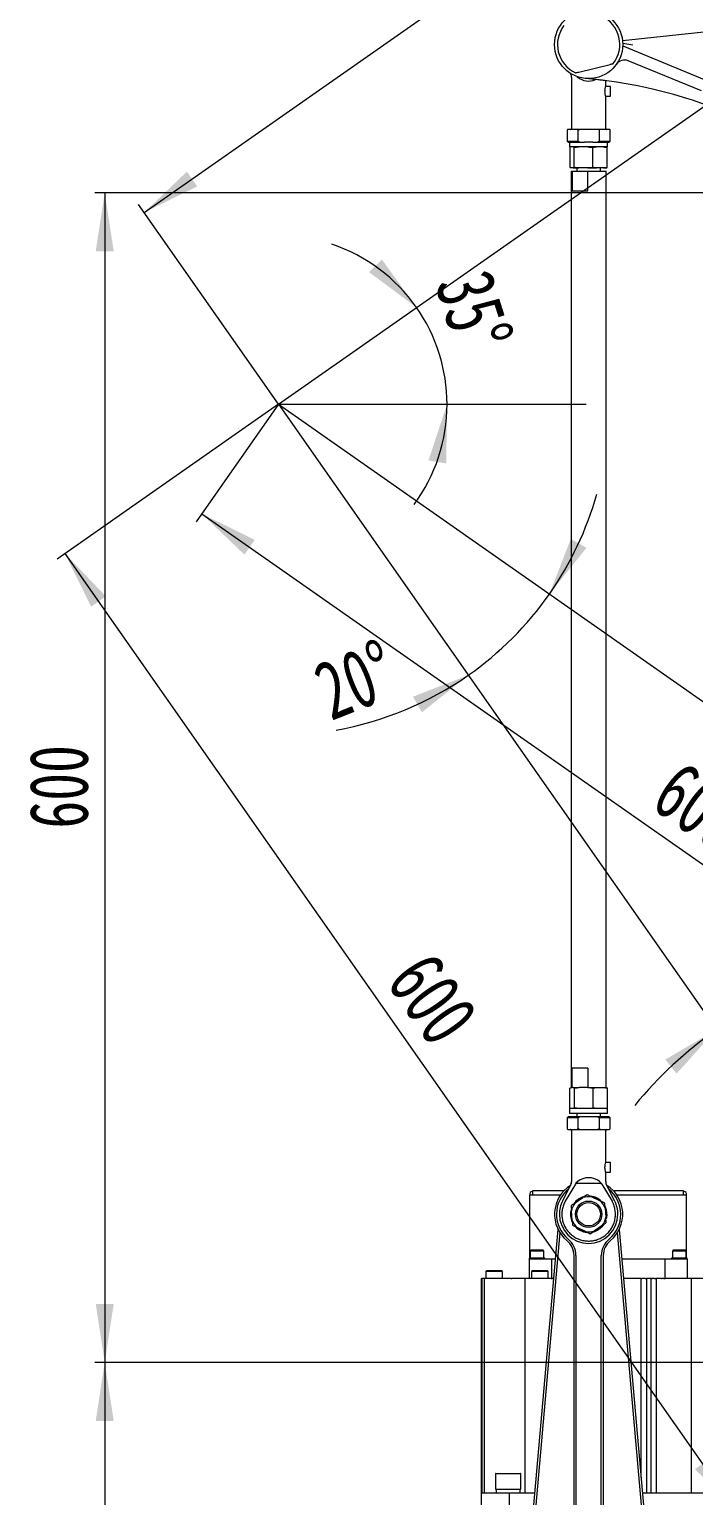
# Paper-space layout '草迹图' of a CAD drawing. Header units: millimetres. Extents: x 0 to 420, y 0 to 297.
# Drawn here: x 60.6 to 94.7, y 183.6 to 258.9 of the extents above; entities that cross this region are included whole.
import ezdxf

# ---------------------------------------------------------------- set-up
doc = ezdxf.new("R2010")
doc.units = ezdxf.units.MM
doc.layers.get('0').update_dxf_attribs({"lineweight": 18})
doc.layers.add('标注层', color=7, linetype='Continuous', lineweight=15)
doc.layers.add('细实线层', color=7, linetype='Continuous', lineweight=18)
doc.styles.add('SLDTEXTSTYLE6', font='', dxfattribs={"width": 0.7})
doc.styles.get('SLDTEXTSTYLE6').set_extended_font_data('宋体')
doc.dimstyles.new('SLDDIMSTYLE0', dxfattribs={"dimtxt": 3, "dimasz": 3, "dimexe": 0, "dimexo": 0.0625, "dimgap": 0.75, "dimtad": 1, "dimdec": 4, "dimlfac": 10, "dimzin": 12, "dimdsep": 46, "dimtxsty": 'SLDTEXTSTYLE6', "dimcen": 0.09, "dimdle": 6, "dimazin": 3, "dimtfac": 1, "dimtdec": 3, "dimtofl": 0, "dimtmove": 0, "dimatfit": 3, "dimfxl": 1, "dimfrac": 2, "dimtolj": 1, "dimarcsym": 0})
doc.dimstyles.new('SLDDIMSTYLE19', dxfattribs={"dimtxt": 3, "dimasz": 3, "dimexe": 0, "dimexo": 0.0625, "dimgap": 0.75, "dimtad": 1, "dimlfac": 10, "dimrnd": 1e-09, "dimzin": 4, "dimdsep": 46, "dimtxsty": 'SLDTEXTSTYLE6', "dimcen": 0.09, "dimdle": 6, "dimadec": 0, "dimazin": 1, "dimtfac": 1, "dimtdec": 3, "dimtofl": 0, "dimtmove": 0, "dimatfit": 3, "dimfxl": 1, "dimfrac": 2, "dimtolj": 1, "dimarcsym": 0})
doc.dimstyles.new('SLDDIMSTYLE5', dxfattribs={"dimtxt": 3, "dimasz": 3, "dimexe": 0, "dimexo": 0.0625, "dimgap": 0.75, "dimtad": 1, "dimdec": 6, "dimlfac": 10, "dimrnd": 1e-09, "dimzin": 12, "dimdsep": 46, "dimtxsty": 'SLDTEXTSTYLE6', "dimcen": 0.09, "dimdle": 6, "dimadec": 0, "dimazin": 3, "dimtfac": 1, "dimtdec": 3, "dimtofl": 0, "dimtmove": 0, "dimatfit": 3, "dimfxl": 1, "dimfrac": 2, "dimtolj": 1, "dimarcsym": 0})

# ---------------------------------------------------------------- blocks, each defined once
blk = doc.blocks.new('*X43')
at = {"layer": '标注层'}
for points in [[(107.775, 211.312), (110.735, 210.637), (110.8, 211.558)], [(95.825, 207.544), (93.206, 206.011), (93.788, 205.294)]]:
    blk.add_hatch(color=256, dxfattribs=at).paths.add_polyline_path(points, flags=0)
for start, end in [(90, 125), (74.26322, 90), (125, 140.73678)]:
    blk.add_arc((107.775, 190.478), 20.834, start, end, dxfattribs=at)
at = {"layer": '标注层', "insert": (97.017, 212.986), "char_height": 3, "width": 9.36911, "attachment_point": 1, "rotation": 17.5, "style": 'SLDTEXTSTYLE6'}
blk.add_mtext('35%%D', dxfattribs=at)
blk = doc.blocks.new('*X44')
at = {"layer": '标注层'}
for points in [[(80.448, 244.59), (78.672, 247.051), (78.014, 246.404)], [(82.013, 239.627), (81.06, 236.745), (81.97, 236.592)]]:
    blk.add_hatch(color=256, dxfattribs=at).paths.add_polyline_path(points, flags=0)
for start, end in [(35, 71.47896), (0, 35), (323.52104, 0)]:
    blk.add_arc((73.361, 239.627), 8.653, start, end, dxfattribs=at)
at = {"layer": '标注层', "insert": (84.251, 246.722), "char_height": 3, "width": 8.36661, "attachment_point": 1, "rotation": 287.5, "style": 'SLDTEXTSTYLE6'}
blk.add_mtext('35%%D', dxfattribs=at)
blk = doc.blocks.new('*X45')
at = {"layer": '标注层'}
for points in [[(87.263, 229.892), (89.163, 232.26), (88.363, 232.721)], [(83.095, 225.724), (80.266, 224.625), (80.728, 223.825)]]:
    blk.add_hatch(color=256, dxfattribs=at).paths.add_polyline_path(points, flags=0)
for start, end in [(325, 344.23831), (305, 325), (280.03311, 305)]:
    blk.add_arc((73.361, 239.627), 16.972, start, end, dxfattribs=at)
at = {"layer": '标注层', "insert": (74.952, 226.159), "char_height": 3, "width": 9.65298, "attachment_point": 1, "rotation": 21.6583, "style": 'SLDTEXTSTYLE6'}
blk.add_mtext('20%%D', dxfattribs=at)
blk = doc.blocks.new('*X58')
at = {"layer": '标注层'}
for points in [[(115.625, 283.873), (112.903, 282.531), (113.433, 281.775)], [(66.476, 249.459), (69.198, 250.802), (68.669, 251.558)]]:
    blk.add_hatch(color=256, dxfattribs=at).paths.add_polyline_path(points, flags=0)
for p, q in [((66.476, 249.459), (115.625, 283.873)), ((122.51, 274.042), (115.339, 284.283)), ((73.361, 239.627), (66.19, 249.868))]:
    blk.add_line(p, q, dxfattribs=at)
at = {"layer": '标注层', "insert": (86.688, 268.332), "char_height": 3, "width": 10.3031, "attachment_point": 1, "rotation": 35, "style": 'SLDTEXTSTYLE6'}
blk.add_mtext('600', dxfattribs=at)
blk = doc.blocks.new('*X59')
at = {"layer": '标注层'}
for points in [[(62.417, 231.965), (63.76, 229.242), (64.516, 229.772)], [(96.832, 182.815), (95.489, 185.538), (94.733, 185.008)]]:
    blk.add_hatch(color=256, dxfattribs=at).paths.add_polyline_path(points, flags=0)
for p, q in [((73.361, 239.627), (62.008, 231.678)), ((62.417, 231.965), (96.832, 182.815)), ((107.775, 190.478), (96.422, 182.529))]:
    blk.add_line(p, q, dxfattribs=at)
at = {"layer": '标注层', "insert": (81.29, 211.753), "char_height": 3, "width": 9.6915, "attachment_point": 1, "rotation": 305, "style": 'SLDTEXTSTYLE6'}
blk.add_mtext('600', dxfattribs=at)
blk = doc.blocks.new('*X65')
at = {"layer": '标注层'}
for points in [[(69.429, 234.012), (71.621, 231.913), (72.151, 232.669)], [(118.578, 199.597), (116.385, 201.696), (115.856, 200.94)]]:
    blk.add_hatch(color=256, dxfattribs=at).paths.add_polyline_path(points, flags=0)
for p, q in [((73.361, 239.627), (69.142, 233.602)), ((69.429, 234.012), (118.578, 199.597)), ((122.51, 205.213), (118.291, 199.188))]:
    blk.add_line(p, q, dxfattribs=at)
at = {"layer": '标注层', "insert": (94.076, 221.475), "char_height": 3, "width": 10.3031, "attachment_point": 1, "rotation": 325, "style": 'SLDTEXTSTYLE6'}
blk.add_mtext('600', dxfattribs=at)
blk = doc.blocks.new('*X73')
at = {"layer": '标注层'}
for points in [[(64.456, 190.478), (63.994, 187.478), (64.917, 187.478)], [(64.456, 129.828), (64.917, 132.828), (63.994, 132.828)]]:
    blk.add_hatch(color=256, dxfattribs=at).paths.add_polyline_path(points, flags=0)
for p, q in [((107.775, 190.478), (63.956, 190.478)), ((64.456, 190.478), (64.456, 129.828)), ((100.275, 129.828), (63.956, 129.828))]:
    blk.add_line(p, q, dxfattribs=at)
at = {"layer": '标注层', "insert": (60.589, 154.916), "char_height": 3, "width": 17.43352, "attachment_point": 1, "rotation": 90, "style": 'SLDTEXTSTYLE6'}
blk.add_mtext('606.50', dxfattribs=at)
blk = doc.blocks.new('*X74')
at = {"layer": '标注层'}
for points in [[(64.456, 250.478), (63.994, 247.478), (64.917, 247.478)], [(64.456, 190.478), (64.917, 193.478), (63.994, 193.478)]]:
    blk.add_hatch(color=256, dxfattribs=at).paths.add_polyline_path(points, flags=0)
for p, q in [((107.775, 250.478), (63.956, 250.478)), ((64.456, 250.478), (64.456, 190.478)), ((107.775, 190.478), (63.956, 190.478))]:
    blk.add_line(p, q, dxfattribs=at)
at = {"layer": '标注层', "insert": (60.589, 217.859), "char_height": 3, "width": 8.42346, "attachment_point": 1, "rotation": 90, "style": 'SLDTEXTSTYLE6'}
blk.add_mtext('600', dxfattribs=at)

psp = doc.layouts.new('草迹图')

# ---------------------------------------------------------------- linework, layer by layer
at = {"color": 7, "linetype": 'Continuous', "lineweight": 0}
for p, q in [((117.80013309, 261.13519087), (91.01546311, 258.26452904)), ((91.0240395, 258.00833899), (95.28365207, 256.25841854)), ((91.02427701, 258.14150279), (91.53485151, 258.06876305)), ((95.05565207, 255.70342665), (91.30460898, 257.24441821)), ((88.33950396, 256.59934243), (88.36851195, 256.54158109)), ((88.76382638, 256.66798179), (90.37553673, 257.05835309)), ((88.40042059, 256.40694312), (88.40040874, 253.77804377)), ((88.66826054, 256.44423499), (88.71395026, 256.40694171)), ((90.40041843, 255.92803476), (90.14944902, 255.92803589)), ((90.15041841, 255.92461956), (90.15041975, 256.22175542)), ((90.40041618, 255.42803476), (90.40041843, 255.92803476)), ((90.15040874, 253.77803589), (90.15041618, 255.42805312)), ((90.15041151, 255.42803589), (90.40041618, 255.42803476)), ((88.17540829, 253.67804478), (88.17540582, 253.12804478)), ((88.72088147, 253.67804232), (88.72087899, 253.12804232)), ((89.72262212, 253.72803781), (88.82819492, 253.72804184)), ((89.82993264, 253.12803733), (89.82993512, 253.67803733)), ((90.37540582, 253.12803487), (90.37540829, 253.67803487)), ((88.17540582, 253.12804478), (88.22540559, 253.07804456)), ((88.17540582, 253.12804478), (88.72087899, 253.12804232)), ((88.22540559, 253.07804456), (88.828192, 253.07804184)), ((88.30040559, 253.07804422), (88.30040447, 252.82804422)), ((89.49554501, 252.82803884), (88.30040447, 252.82804422)), ((88.32336175, 251.77524096), (88.32336637, 252.80084727)), ((88.53017921, 251.77524003), (88.53018383, 252.80084634)), ((88.53018383, 252.80084634), (88.77776251, 252.82804207)), ((88.828192, 253.07804184), (88.72087899, 253.12804232)), ((88.828192, 253.07804184), (89.05603148, 253.07804081)), ((89.49554614, 253.07803884), (89.05603148, 253.07804081)), ((89.48221719, 251.77523574), (89.48222181, 252.80084205)), ((89.48222181, 252.80084205), (89.67601737, 252.82803802)), ((89.4947797, 253.07803884), (89.72261919, 253.07803781)), ((90.25040447, 252.82803543), (89.49554501, 252.82803884)), ((89.82993264, 253.12803733), (89.72261919, 253.07803781)), ((89.72261919, 253.07803781), (90.32540559, 253.0780351)), ((89.82993264, 253.12803733), (90.37540582, 253.12803487)), ((90.22744232, 252.8008387), (90.17365932, 252.82803578)), ((90.2274377, 251.77523238), (90.22744232, 252.8008387)), ((90.25040447, 252.82803543), (90.25040559, 253.07803543)), ((90.32540559, 253.0780351), (90.37540582, 253.12803487)), ((88.37539883, 251.57804388), (88.37518712, 204.57804388)), ((88.37539883, 251.57804388), (88.43329576, 251.57804362)), ((88.47639597, 251.74804343), (88.37714474, 251.74804387)), ((88.43329576, 251.57804362), (88.43329126, 250.57804362)), ((88.43329576, 251.57804362), (89.24050366, 251.57803998)), ((88.53017921, 251.77524003), (88.47639597, 251.74804343)), ((88.47639597, 251.74804343), (88.77775765, 251.74804207)), ((88.6753996, 251.74804253), (88.67539883, 251.57804253)), ((89.23463851, 251.74804001), (88.77775765, 251.74804207)), ((89.48221719, 251.77523574), (89.23463851, 251.74804001)), ((89.23463851, 251.74804001), (89.67601251, 251.74803802)), ((89.24049915, 250.57803998), (89.24050366, 251.57803998)), ((89.24050366, 251.57803998), (90.17539883, 251.57803577)), ((90.03364213, 251.74803641), (89.67601251, 251.74803802)), ((89.87539883, 251.57803712), (89.8753996, 251.74803712)), ((90.2274377, 251.77523238), (90.03364213, 251.74803641)), ((90.03364213, 251.74803641), (90.17365446, 251.74803578)), ((90.17518712, 204.57803577), (90.17539883, 251.57803577)), ((88.43329126, 250.57804362), (89.24049915, 250.57803998)), ((88.43308405, 204.57804362), (88.43308855, 205.57804362)), ((89.24029645, 205.57803998), (88.43308855, 205.57804362)), ((89.24029645, 205.57803998), (89.24029194, 204.57803998)), ((88.31605166, 203.52524099), (88.31605628, 204.5508473)), ((88.31605628, 204.5508473), (88.37585774, 204.57804388)), ((88.37518712, 204.57804388), (88.43308405, 204.57804362)), ((88.46428231, 204.57804348), (88.43308405, 204.57804362)), ((88.48621497, 204.57804338), (88.46428231, 204.57804348)), ((88.48621497, 204.57804338), (88.79543934, 204.57804199)), ((88.54601156, 203.52523995), (88.54601618, 204.55084627)), ((88.54601618, 204.55084627), (88.79543934, 204.57804199)), ((89.23036493, 204.57804003), (88.79543934, 204.57804199)), ((89.24029194, 204.57803998), (89.23036493, 204.57804003)), ((89.24029194, 204.57803998), (90.04469614, 204.57803636)), ((89.25572399, 204.57803991), (89.69476873, 204.57803794)), ((89.50514229, 203.52523563), (89.50514691, 204.55084195)), ((89.50514691, 204.55084195), (89.69476873, 204.57803794)), ((90.04469614, 204.57803636), (90.17451651, 204.57803578)), ((90.23431772, 204.55083866), (90.17451651, 204.57803578)), ((90.17484787, 204.57803577), (90.17518712, 204.57803577)), ((90.2343131, 203.52523235), (90.23431772, 204.55083866)), ((88.30018226, 203.49804422), (88.30018113, 203.24804422)), ((89.49802313, 203.24803882), (88.30018113, 203.24804422)), ((89.49802426, 203.49803882), (88.30018226, 203.49804422)), ((88.54601156, 203.52523995), (88.48621011, 203.49804338)), ((88.67518113, 203.24804253), (88.67518037, 203.07804253)), ((89.50514229, 203.52523563), (89.25571913, 203.49803991)), ((90.25018113, 203.24803544), (89.49802313, 203.24803882)), ((90.25018226, 203.49803544), (89.49802426, 203.49803882)), ((89.87518037, 203.07803712), (89.87518113, 203.24803712)), ((90.2343131, 203.52523235), (90.04469128, 203.49803636)), ((90.25018113, 203.24803544), (90.25018226, 203.49803544)), ((88.17518014, 203.02804478), (88.17517766, 202.47804478)), ((88.22518037, 203.07804456), (88.17518014, 203.02804478)), ((88.72065331, 203.02804233), (88.17518014, 203.02804478)), ((88.82796677, 203.07804184), (88.22518037, 203.07804456)), ((88.40017721, 202.37804377), (88.40016537, 199.74914441)), ((88.72065331, 203.02804233), (88.72065084, 202.47804233)), ((88.72065331, 203.02804233), (88.82796677, 203.07804184)), ((88.82796384, 202.42804184), (89.72239103, 202.42803781)), ((89.72239396, 203.07803781), (88.82796677, 203.07804184)), ((89.72239396, 203.07803781), (89.82970697, 203.02803733)), ((90.32518037, 203.0780351), (89.72239396, 203.07803781)), ((89.82970449, 202.47803733), (89.82970697, 203.02803733)), ((90.37518014, 203.02803487), (89.82970697, 203.02803733)), ((90.15016978, 200.72801865), (90.15017721, 202.37803589)), ((90.37518014, 203.02803487), (90.32518037, 203.0780351)), ((90.37517766, 202.47803487), (90.37518014, 203.02803487)), ((90.14919812, 200.22803589), (90.40016753, 200.22803476)), ((90.40016978, 200.72803476), (90.15016511, 200.72803589)), ((90.15016537, 199.74913653), (90.15016754, 200.23145221)), ((90.40016753, 200.22803476), (90.40016865, 200.47803476)), ((90.40016865, 200.47803476), (90.40016978, 200.72803476)), ((88.36825552, 199.61450674), (87.93470707, 198.75123499)), ((88.59510273, 199.61450572), (88.07648811, 198.75123435)), ((88.62658524, 199.67804275), (88.59510273, 199.61450572)), ((88.71369505, 199.749143), (88.62658524, 199.67804275)), ((88.62658524, 199.67804275), (89.92374486, 199.67803691)), ((89.92374486, 199.67803691), (89.83663569, 199.74913794)), ((89.9552268, 199.61449959), (89.92374486, 199.67803691)), ((89.9552268, 199.61449959), (90.47383364, 198.75122355)), ((90.61561468, 198.75122291), (90.182074, 199.61449857)), ((86.25015784, 199.05803983), (86.25015784, 195.82803983)), ((87.82529578, 199.05803983), (86.25015784, 199.05803983)), ((86.25515784, 199.13040335), (86.25515784, 199.05803983)), ((86.40333118, 199.27803983), (86.40333118, 199.05803983)), ((86.40356781, 199.27803983), (86.40333118, 199.27803983)), ((88.00138392, 199.27803983), (86.40356781, 199.27803983)), ((88.58567713, 198.65650015), (88.9816829, 198.92884677)), ((89.19627394, 199.07642832), (88.9816829, 198.92884677)), ((89.43137882, 198.9643778), (89.8652408, 198.75760006)), ((90.10034569, 198.64554954), (89.8652408, 198.75760006)), ((90.54893176, 199.27803983), (90.59830785, 199.27803983)), ((90.59830785, 199.27803983), (90.59830785, 199.22336688)), ((90.65316658, 199.27803983), (90.59830785, 199.27803983)), ((94.14674788, 199.27803983), (90.65316658, 199.27803983)), ((94.30015784, 199.05803983), (90.7250199, 199.05803983)), ((94.14698451, 199.27803983), (94.14674788, 199.27803983)), ((94.14698451, 199.05803983), (94.14698451, 199.27803983)), ((94.29515784, 199.05803983), (94.29515784, 199.13040335)), ((94.30015784, 195.82803983), (94.30015784, 199.05803983)), ((88.37108609, 198.50891861), (88.39159994, 198.24928654)), ((88.42945615, 197.77016218), (88.39159994, 198.24928654)), ((90.12085954, 198.38591748), (90.15871574, 197.90679311)), ((90.17922959, 197.64716105), (90.15871574, 197.90679311)), ((86.34151078, 181.83003983), (87.70667645, 197.30191734)), ((87.79339387, 197.14697831), (86.4418993, 181.83003983)), ((88.44997, 197.51053012), (88.68507489, 197.3984796)), ((89.11893686, 197.19170185), (88.68507489, 197.3984796)), ((89.35404175, 197.07965134), (89.56863279, 197.22723288)), ((89.96463855, 197.4995795), (89.56863279, 197.22723288)), ((92.10841638, 181.83003983), (90.75692181, 197.14697831)), ((90.84363924, 197.30191734), (92.2088049, 181.83003983)), ((86.22515784, 195.82803983), (86.22515784, 195.77803983)), ((87.02515784, 195.82803983), (86.22515784, 195.82803983)), ((86.22515784, 195.77803983), (86.22515784, 194.77803983)), ((86.52515784, 195.77803983), (86.22515784, 195.77803983)), ((86.31515784, 196.22803983), (86.27515784, 196.18803983)), ((86.27515784, 196.18803983), (86.27515784, 195.82803983)), ((86.97515784, 196.18803983), (86.27515784, 196.18803983)), ((86.93515784, 196.22803983), (86.31515784, 196.22803983)), ((86.94515784, 195.77803983), (86.52515784, 195.77803983)), ((86.97515784, 196.18803983), (86.93515784, 196.22803983)), ((87.0865792, 195.77803983), (86.94515784, 195.77803983)), ((86.97515784, 195.82803983), (86.97515784, 196.18803983)), ((87.02515784, 195.77803983), (87.02515784, 195.82803983)), ((87.3165792, 195.77803983), (87.0865792, 195.77803983)), ((87.37515784, 195.77803983), (87.3165792, 195.77803983)), ((87.37515784, 195.77803983), (87.37515784, 194.77803983)), ((87.57221667, 195.77803983), (87.37515784, 195.77803983)), ((88.52515784, 181.57803983), (88.52515784, 195.95671948)), ((88.62515784, 195.95671948), (88.62515784, 181.57803983)), ((89.92515784, 181.57803983), (89.92515784, 195.95671948)), ((90.02515784, 195.95671948), (90.02515784, 181.57803983)), ((92.87515784, 195.77803983), (90.97809902, 195.77803983)), ((93.17515784, 195.77803983), (92.87515784, 195.77803983)), ((93.17515784, 195.77803983), (93.17515784, 194.77803983)), ((93.23373649, 195.77803983), (93.17515784, 195.77803983)), ((93.46373649, 195.77803983), (93.23373649, 195.77803983)), ((93.60515784, 195.77803983), (93.46373649, 195.77803983)), ((93.52515784, 195.82803983), (93.52515784, 195.77803983)), ((94.32515784, 195.82803983), (93.52515784, 195.82803983)), ((93.61515784, 196.22803983), (93.57515784, 196.18803983)), ((93.57515784, 196.18803983), (93.57515784, 195.82803983)), ((94.27515784, 196.18803983), (93.57515784, 196.18803983)), ((94.02515784, 195.77803983), (93.60515784, 195.77803983)), ((94.23515784, 196.22803983), (93.61515784, 196.22803983)), ((94.32515784, 195.77803983), (94.02515784, 195.77803983)), ((94.27515784, 196.18803983), (94.23515784, 196.22803983)), ((94.27515784, 195.82803983), (94.27515784, 196.18803983)), ((94.32515784, 195.77803983), (94.32515784, 195.82803983)), ((94.32515784, 195.77803983), (94.32515784, 194.77803983)), ((84.04015784, 195.17803983), (84.00015784, 195.13803983)), ((84.00015784, 195.13803983), (84.00015784, 194.77803983)), ((84.85015784, 195.13803983), (84.00015784, 195.13803983)), ((84.81015784, 195.17803983), (84.04015784, 195.17803983)), ((84.85015784, 195.13803983), (84.81015784, 195.17803983)), ((84.85015784, 194.77803983), (84.85015784, 195.13803983)), ((86.39015784, 195.17803983), (86.35015784, 195.13803983)), ((86.35015784, 195.13803983), (86.35015784, 194.77803983)), ((87.20015784, 195.13803983), (86.35015784, 195.13803983)), ((87.16015784, 195.17803983), (86.39015784, 195.17803983)), ((87.20015784, 195.13803983), (87.16015784, 195.17803983)), ((87.20015784, 194.77803983), (87.20015784, 195.13803983)), ((83.77515784, 183.77803983), (83.77515784, 194.77803983)), ((83.80500784, 194.77803983), (83.77515784, 194.77803983)), ((83.80505784, 194.77803983), (83.80505784, 183.77803983)), ((83.92945784, 194.77803983), (83.80505784, 194.77803983)), ((83.92945784, 183.77803983), (83.92945784, 194.77803983)), ((85.30209937, 194.77803983), (83.92945784, 194.77803983)), ((85.30209937, 194.77803983), (85.33676433, 194.77803983)), ((85.97797999, 194.77803983), (85.33676433, 194.77803983)), ((85.97797999, 194.77803983), (85.99490784, 194.77803983)), ((85.99490784, 194.77803983), (85.99490784, 183.77803983)), ((86.04465784, 194.77803983), (85.99490784, 194.77803983)), ((86.98145784, 194.77803983), (86.04465784, 194.77803983)), ((87.02456836, 194.77803983), (86.98145784, 194.77803983)), ((87.35124732, 194.77803983), (87.02456836, 194.77803983)), ((87.35124732, 194.77803983), (87.41614783, 194.77803983)), ((87.48398137, 194.77803983), (87.41614783, 194.77803983)), ((91.91755784, 194.77803983), (91.06633431, 194.77803983)), ((91.96735784, 194.77803983), (91.91755784, 194.77803983)), ((91.96735784, 184.56643983), (91.96735784, 194.77803983)), ((91.96735784, 194.77803983), (92.00395813, 194.77803983)), ((92.17306002, 194.77803983), (92.00395813, 194.77803983)), ((92.17306002, 194.77803983), (92.23716024, 194.77803983)), ((92.23716024, 194.77803983), (92.24108284, 194.77803983)), ((92.24108284, 194.77803983), (92.24108284, 183.77803983)), ((92.48998284, 194.77803983), (92.24108284, 194.77803983)), ((92.48998284, 183.77803983), (92.48998284, 194.77803983)), ((92.50125922, 194.77803983), (92.48998284, 194.77803983)), ((92.50125922, 194.77803983), (92.53375103, 194.77803983)), ((92.65664758, 194.77803983), (92.53375103, 194.77803983)), ((92.65664758, 194.77803983), (92.72455609, 194.77803983)), ((92.73875784, 194.77803983), (92.72455609, 194.77803983)), ((92.73875784, 194.77803983), (92.73875784, 183.77803983)), ((92.98753236, 194.77803983), (92.73875784, 194.77803983)), ((93.01204804, 194.77803983), (92.98753236, 194.77803983)), ((93.01204804, 194.77803983), (93.04062331, 194.77803983)), ((93.13416785, 194.77803983), (93.04062331, 194.77803983)), ((93.13416785, 194.77803983), (93.19906836, 194.77803983)), ((93.52574732, 194.77803983), (93.19906836, 194.77803983)), ((93.56885784, 194.77803983), (93.52574732, 194.77803983)), ((94.50565784, 194.77803983), (93.56885784, 194.77803983)), ((94.55540784, 194.77803983), (94.50565784, 194.77803983)), ((94.55540784, 183.77803983), (94.55540784, 194.77803983)), ((94.55540784, 194.77803983), (94.57233546, 194.77803983)), ((95.1785328, 194.77803983), (94.57233546, 194.77803983)), ((84.49863368, 184.76753983), (84.49863368, 183.97753983)), ((84.50863368, 184.77753983), (85.14863368, 184.77753983)), ((85.14863368, 184.77753983), (85.78863368, 184.77753983)), ((85.79863368, 183.97753983), (85.79863368, 184.76753983)), ((83.77515784, 182.57803983), (83.77515784, 183.77803983)), ((85.19455748, 183.77803983), (83.77515784, 183.77803983)), ((84.49863368, 183.97753983), (85.79863368, 183.97753983)), ((84.53832516, 183.97753983), (84.53832516, 183.77803983)), ((85.19455748, 183.77803983), (85.19455748, 182.57803983)), ((86.51339314, 183.77803983), (85.19455748, 183.77803983)), ((85.75894219, 183.77803983), (85.75894219, 183.97753983)), ((95.3557582, 183.77803983), (92.03692255, 183.77803983))]:
    psp.add_line(p, q, dxfattribs=at)
for points in [[(86.40333118, 199.24551472), (86.37658282, 199.23984182), (86.32515784, 199.22579727)], [(94.22515784, 199.22579727), (94.17373287, 199.23984182), (94.14698451, 199.24551472)], [(90.20995972, 198.07803562), (90.19199694, 197.8956649), (90.17898788, 197.8394066)]]:
    psp.add_lwpolyline(points, dxfattribs=at)
for centre, radius in [((89.27542811, 258.07803983), 1.75), ((89.27515784, 198.07803983), 0.67857143), ((89.27515784, 198.07803983), 0.6)]:
    psp.add_circle(centre, radius, dxfattribs=at)
for centre, radius, start, end in [((89.27542811, 258.07803983), 1.6, 322.2401976341, 64.990531888), ((89.27542811, 258.07803983), 1.6, 142.2401976342, 244.990531888), ((91.11460898, 256.78192497), 0.5, 67.6663173441, 144.8267289372), ((88.10042059, 256.40694447), 0.3, 359.9997427632, 26.6659961411), ((89.27542361, 257.07803983), 0.875, 230.0825070027, 293.9095308062), ((86.9103223, 231.43280058), 25, 45.6726303823, 82.4281431582), ((88.22540829, 253.67804456), 0.05, 89.9997419093, 179.9992257278), ((88.35040874, 253.77804399), 0.05, 269.9997419092, 359.9992257276), ((90.20040874, 253.77803566), 0.05, 179.9997419089, 270), ((90.32540829, 253.6780351), 0.05, 359.9997419089, 90), ((88.22517766, 202.47804456), 0.05, 179.9997419089, 270), ((88.35017721, 202.37804399), 0.05, 359.9997419089, 90), ((90.20017721, 202.37803566), 0.05, 89.9997419093, 179.9992257278), ((90.32517766, 202.4780351), 0.05, 269.9997419093, 359.9992257278), ((89.27515784, 198.07803983), 1.75, 122.3307685437, 230.4788036414), ((89.27515784, 198.07803983), 1.65, 128.713510349, 230.4788036414), ((88.10016537, 199.74914577), 0.3, 333.3334876777, 359.9997410555), ((89.27516235, 199.07803983), 0.875, 50.0825070027, 129.9169768158), ((90.45016537, 199.74913518), 0.3, 179.9997427632, 206.6659961411), ((89.27515784, 198.07803983), 1.75, 309.5211963586, 57.6687152748), ((89.27515784, 198.07803983), 1.65, 309.5211963586, 51.2859734696), ((86.35515784, 199.13040335), 0.1, 107.4576031237, 180), ((89.27515784, 198.07803983), 1.5, 153.3334876776, 179.9997419092), ((89.27515784, 198.07803983), 0.9, 140.0040324014, 169.031217502), ((89.27515784, 198.07803983), 0.93480188, 105.4862828704, 144.1682399505), ((89.27515784, 198.07803983), 0.91833285, 105.7775214027, 140.260838261), ((89.27515784, 198.07803983), 0.9, 80.0040324014, 109.031217502), ((89.27515784, 198.07803983), 0.93480188, 44.4237930387, 83.537119614), ((89.27515784, 198.07803983), 0.91833285, 48.8423116276, 83.3197254456), ((89.27515784, 198.07803983), 0.9, 20.0040324014, 49.031217502), ((89.27515784, 198.07803983), 1.5, 359.9997419089, 26.6659961405), ((94.19515784, 199.13040335), 0.1, 0, 72.5423968763), ((89.27515784, 198.07803983), 1.5, 179.9997419089, 359.9997419089), ((89.27515784, 198.07803983), 0.93480188, 164.4071434434, 205.8511272588), ((89.27515784, 198.07803983), 0.91833285, 167.5032231495, 200.9735283394), ((89.27515784, 198.07803983), 0.9, 320.0040324014, 349.031217502), ((89.27515784, 198.07803983), 0.93480188, 359.9997419089, 25.9864515224), ((89.27515784, 198.07803983), 0.91833285, 347.7023940932, 21.1511381974), ((89.27515784, 198.07803983), 0.9, 200.0040324014, 229.031217502), ((89.27515784, 198.07803983), 0.93480188, 223.8269106591, 263.8418241842), ((89.27515784, 198.07803983), 0.91833285, 228.8221573369, 263.0691154681), ((89.27515784, 198.07803983), 0.9, 260.0040324014, 289.031217502), ((89.27515784, 198.07803983), 0.93480188, 285.2530906006, 323.7717545781), ((89.27515784, 198.07803983), 0.91833285, 286.5882441825, 320.8666894593), ((87.52515784, 195.95671948), 1, 0, 50.4788036414), ((87.52515784, 195.95671948), 1.1, 0, 50.4788036414), ((91.02515784, 195.95671948), 1.1, 129.5211963586, 180), ((91.02515784, 195.95671948), 1, 129.5211963586, 180), ((84.50863368, 184.76753983), 0.01, 90, 180), ((85.78863368, 184.76753983), 0.01, 0, 90)]:
    psp.add_arc(centre, radius, start, end, dxfattribs=at)
for points, knots in [([(88.59899928, 256.62805913), (88.59940731, 256.62815796), (88.60054332, 256.62843311), (88.6131312, 256.63148201), (88.64170399, 256.63840261), (88.69320593, 256.65087686), (88.73731165, 256.66155968), (88.76382638, 256.66798179)], [0, 0, 0, 0, 0.01265177348, 0.03522382891, 0.06283814805, 0.10541594611, 0.16959302018, 0.16959302018, 0.16959302018, 0.16959302018]), ([(90.37553673, 257.05835309), (90.38277353, 257.06010591), (90.41296843, 257.0674194), (90.45807771, 257.07834529), (90.50202838, 257.08899055), (90.52634924, 257.09488129), (90.53846819, 257.09781661), (90.53978532, 257.09813564), (90.54036383, 257.09827575)], [0, 0, 0, 0, 0.01759544057, 0.07341542887, 0.10997654492, 0.13517956264, 0.15447812053, 0.16959302018, 0.16959302018, 0.16959302018, 0.16959302018]), ([(90.20455976, 256.21481017), (90.12866979, 256.22468997), (89.97480637, 256.2447208), (89.7159731, 256.27534272), (89.43163226, 256.3060053), (89.22534346, 256.32560185), (89.12144435, 256.33482738), (89.12070157, 256.33489333)], [0, 0, 0, 0, 0.2168554437, 0.4396643984, 0.762933871, 1.0882485555, 1.0905910059, 1.0905910059, 1.0905910059, 1.0905910059]), ([(90.11403447, 255.69043221), (90.11525213, 255.71783207), (90.1176861, 255.7726018), (90.12966386, 255.84443935), (90.14185389, 255.89765385), (90.14999512, 255.92656139), (90.14959003, 255.92512174), (90.14944873, 255.92461956)], [0, 0, 0, 0, 0.05235783935, 0.10465838147, 0.15835665721, 0.21264258576, 0.24172210831, 0.24172210831, 0.24172210831, 0.24172210831]), ([(90.15041138, 255.42805312), (90.15041298, 255.42804737), (90.15168214, 255.42348641), (90.14718792, 255.43919068), (90.13758539, 255.47559571), (90.12471018, 255.53771471), (90.11492908, 255.61262323), (90.11431649, 255.66590332), (90.11403447, 255.69043221)], [0, 0, 0, 0, 0.00006974762, 0.05538527268, 0.1106141107, 0.16766482789, 0.22586756497, 0.27552286232, 0.27552286232, 0.27552286232, 0.27552286232]), ([(88.82819492, 253.72804184), (88.743754, 253.72804222), (88.57138167, 253.728043), (88.37789908, 253.72804387), (88.2490819, 253.72804445), (88.23319239, 253.72804452), (88.22540852, 253.72804456)], [0, 0, 0, 0, 0.1476450348, 0.30139320225, 0.4551413697, 0.6027864045, 0.6027864045, 0.6027864045, 0.6027864045]), ([(88.72088147, 253.67804232), (88.72121127, 253.68106155), (88.72194257, 253.68775627), (88.72860177, 253.6984506), (88.7434953, 253.71108815), (88.77728321, 253.72523976), (88.80782924, 253.72692095), (88.82819492, 253.72804184)], [0, 0, 0, 0, 0.00914465981, 0.02027699564, 0.03718558839, 0.06795974048, 0.12952314367, 0.12952314367, 0.12952314367, 0.12952314367]), ([(89.82993512, 253.67803733), (89.82960534, 253.68105656), (89.8288741, 253.68775128), (89.822215, 253.69844568), (89.80732159, 253.71108336), (89.77353381, 253.72523527), (89.74298779, 253.72691674), (89.72262212, 253.72803781)], [0, 0, 0, 0, 0.00914465981, 0.02027699564, 0.03718558839, 0.06795974048, 0.12952314367, 0.12952314367, 0.12952314367, 0.12952314367]), ([(90.32540852, 253.7280351), (90.31762464, 253.72803513), (90.30173514, 253.7280352), (90.17291796, 253.72803578), (89.97943537, 253.72803666), (89.80706304, 253.72803743), (89.72262212, 253.72803781)], [0, 0, 0, 0, 0.1476450348, 0.30139320225, 0.4551413697, 0.6027864045, 0.6027864045, 0.6027864045, 0.6027864045]), ([(88.47640084, 252.82804343), (88.47907013, 252.82708117), (88.49704746, 252.82060049), (88.51494432, 252.80993133), (88.53018383, 252.80084634)], [0, 0, 0, 0, 0.008986808429, 0.060525002316, 0.060525002316, 0.060525002316, 0.060525002316]), ([(89.23464337, 252.82804001), (89.24045497, 252.82759417), (89.32321454, 252.82124516), (89.40561123, 252.81067238), (89.48222181, 252.80084205)], [0, 0, 0, 0, 0.01749544595, 0.24914236491, 0.24914236491, 0.24914236491, 0.24914236491]), ([(90.033647, 252.82803641), (90.03803234, 252.82760691), (90.10281361, 252.82126227), (90.16731103, 252.81069273), (90.22744232, 252.8008387)], [0, 0, 0, 0, 0.01325382716, 0.19578862854, 0.19578862854, 0.19578862854, 0.19578862854]), ([(88.37714474, 251.74804387), (88.37447545, 251.74900613), (88.35649812, 251.75548681), (88.33860126, 251.76615597), (88.32336175, 251.77524096)], [0, 0, 0, 0, 0.008986808429, 0.060525002316, 0.060525002316, 0.060525002316, 0.060525002316]), ([(88.77775765, 251.74804207), (88.77194605, 251.74848791), (88.68918648, 251.75483692), (88.60678979, 251.7654097), (88.53017921, 251.77524003)], [0, 0, 0, 0, 0.01749544595, 0.24914236491, 0.24914236491, 0.24914236491, 0.24914236491]), ([(89.67601251, 251.74803802), (89.67162717, 251.74846752), (89.60684589, 251.75481216), (89.54234848, 251.7653817), (89.48221719, 251.77523574)], [0, 0, 0, 0, 0.01325382716, 0.19578862854, 0.19578862854, 0.19578862854, 0.19578862854]), ([(90.17365446, 251.74803578), (90.17632376, 251.74899801), (90.19430115, 251.75547853), (90.2121981, 251.76614753), (90.2274377, 251.77523238)], [0, 0, 0, 0, 0.008986808429, 0.060525002316, 0.060525002316, 0.060525002316, 0.060525002316]), ([(88.48621497, 204.57804338), (88.48918295, 204.57708112), (88.50917191, 204.57060043), (88.5290714, 204.55993127), (88.54601618, 204.55084627)], [0, 0, 0, 0, 0.009790710538, 0.065939179931, 0.065939179931, 0.065939179931, 0.065939179931]), ([(89.25572399, 204.57803991), (89.26157889, 204.57759407), (89.34495502, 204.57124506), (89.42796558, 204.56067228), (89.50514691, 204.55084195)], [0, 0, 0, 0, 0.01762416382, 0.25097536054, 0.25097536054, 0.25097536054, 0.25097536054]), ([(90.04469614, 204.57803636), (90.04898704, 204.57760686), (90.11237312, 204.57126223), (90.17548147, 204.5606927), (90.23431772, 204.55083866)], [0, 0, 0, 0, 0.01297422133, 0.19165822601, 0.19165822601, 0.19165822601, 0.19165822601]), ([(88.79543448, 203.49804199), (88.78957958, 203.49848783), (88.70620345, 203.50483684), (88.62319289, 203.51540962), (88.54601156, 203.52523995)], [0, 0, 0, 0, 0.01762416382, 0.25097536054, 0.25097536054, 0.25097536054, 0.25097536054]), ([(89.69476386, 203.49803794), (89.69047297, 203.49846743), (89.62708688, 203.50481207), (89.56397854, 203.5153816), (89.50514229, 203.52523563)], [0, 0, 0, 0, 0.01297422133, 0.19165822601, 0.19165822601, 0.19165822601, 0.19165822601]), ([(90.17451164, 203.49803578), (90.17747963, 203.49899801), (90.19746865, 203.50547852), (90.21736823, 203.5161475), (90.2343131, 203.52523235)], [0, 0, 0, 0, 0.009790710538, 0.065939179931, 0.065939179931, 0.065939179931, 0.065939179931]), ([(88.22517744, 202.42804456), (88.23296131, 202.42804452), (88.24885082, 202.42804445), (88.37766799, 202.42804387), (88.57115058, 202.428043), (88.74352292, 202.42804222), (88.82796384, 202.42804184)], [0, 0, 0, 0, 0.1476450348, 0.30139320225, 0.4551413697, 0.6027864045, 0.6027864045, 0.6027864045, 0.6027864045]), ([(88.82796384, 202.42804184), (88.80709705, 202.42917375), (88.7796471, 202.43066275), (88.74807878, 202.44306307), (88.73375075, 202.45229296), (88.72454916, 202.46302796), (88.72098538, 202.47148613), (88.72072222, 202.47664337), (88.72065084, 202.47804233)], [0, 0, 0, 0, 0.06267382678, 0.08244647959, 0.10231888236, 0.11360277873, 0.12499078692, 0.1292297708, 0.1292297708, 0.1292297708, 0.1292297708]), ([(89.82970449, 202.47803733), (89.82937468, 202.4750181), (89.82864338, 202.46832339), (89.82198418, 202.45762905), (89.80709066, 202.44499151), (89.77330275, 202.4308399), (89.74275672, 202.4291587), (89.72239103, 202.42803781)], [0, 0, 0, 0, 0.00914465981, 0.02027699564, 0.03718558839, 0.06795974048, 0.12952314367, 0.12952314367, 0.12952314367, 0.12952314367]), ([(89.72239103, 202.42803781), (89.80683195, 202.42803743), (89.97920429, 202.42803666), (90.17268688, 202.42803578), (90.30150405, 202.4280352), (90.31739356, 202.42803513), (90.32517744, 202.4280351)], [0, 0, 0, 0, 0.1476450348, 0.30139320225, 0.4551413697, 0.6027864045, 0.6027864045, 0.6027864045, 0.6027864045]), ([(90.14919786, 200.23145222), (90.14941667, 200.23067806), (90.15011284, 200.22821499), (90.14318387, 200.25270573), (90.13152368, 200.30103379), (90.1192491, 200.37132811), (90.11260204, 200.45385786), (90.11453305, 200.53781946), (90.12376039, 200.61423156), (90.13629029, 200.67633913), (90.14770182, 200.7196182), (90.1493485, 200.72523408), (90.15016498, 200.72801865)], [0, 0, 0, 0, 0.02407629183, 0.07660202495, 0.13005576728, 0.18533331928, 0.24060381514, 0.29383870377, 0.34625134906, 0.40025967215, 0.45584268579, 0.51050813412, 0.51050813412, 0.51050813412, 0.51050813412]), ([(88.07648811, 198.75123435), (88.04200116, 198.68196319), (87.97302728, 198.54342088), (87.91507566, 198.31744177), (87.89403458, 198.08592708), (87.91206007, 197.85381783), (87.96939779, 197.6283052), (88.06308657, 197.41526927), (88.19187823, 197.22144213), (88.35079097, 197.05142842), (88.53648325, 196.91115787), (88.7427126, 196.80332916), (88.96436772, 196.73243099), (89.19466353, 196.69894379), (89.42729138, 196.70541132), (89.65568959, 196.75004103), (89.87306314, 196.83314509), (90.07381361, 196.95086008), (90.2514255, 197.10123124), (90.40189563, 197.27876032), (90.51971967, 197.47944429), (90.60295184, 197.69677647), (90.64767908, 197.92513249), (90.6543834, 198.1578218), (90.62062075, 198.38789328), (90.55846905, 198.58761473), (90.49839551, 198.70374297), (90.47383364, 198.75122355)], [0, 0, 0, 0, 0.2326926677, 0.4653853355, 0.6980780032, 0.9307706709, 1.1634633387, 1.3961560064, 1.6288486742, 1.8615413419, 2.0942340096, 2.3269266774, 2.5596193451, 2.7923120128, 3.0250046806, 3.2576973483, 3.490390016, 3.7230826838, 3.9557753515, 4.1884680193, 4.421160687, 4.6538533547, 4.8865460225, 5.1192386902, 5.3519313579, 5.5846240257, 5.7455673474, 5.7455673474, 5.7455673474, 5.7455673474]), ([(88.58567713, 198.65650015), (88.57502682, 198.64917557), (88.50329834, 198.59984546), (88.4318909, 198.55073614), (88.37108609, 198.50891861)], [0, 0, 0, 0, 0.03867055283, 0.26044121427, 0.26044121427, 0.26044121427, 0.26044121427]), ([(89.43137882, 198.9643778), (89.4260587, 198.96691336), (89.34746862, 199.00436924), (89.26922287, 199.041661), (89.19627394, 199.07642832)], [0, 0, 0, 0, 0.01763045619, 0.26044121427, 0.26044121427, 0.26044121427, 0.26044121427]), ([(90.12085954, 198.38591748), (90.120378, 198.39201202), (90.11352071, 198.47880082), (90.10669348, 198.56520909), (90.10034569, 198.64554954)], [0, 0, 0, 0, 0.01828888149, 0.26044121427, 0.26044121427, 0.26044121427, 0.26044121427]), ([(88.42945615, 197.77016218), (88.42993769, 197.76406764), (88.43679498, 197.67727884), (88.4436222, 197.59087057), (88.44997, 197.51053012)], [0, 0, 0, 0, 0.01828888149, 0.26044121427, 0.26044121427, 0.26044121427, 0.26044121427]), ([(89.11893686, 197.19170185), (89.12425698, 197.18916629), (89.20284707, 197.15171042), (89.28109281, 197.11441865), (89.35404175, 197.07965134)], [0, 0, 0, 0, 0.01763045619, 0.26044121427, 0.26044121427, 0.26044121427, 0.26044121427]), ([(89.96463855, 197.4995795), (89.97528886, 197.50690408), (90.04701734, 197.55623419), (90.11842479, 197.60534352), (90.17922959, 197.64716105)], [0, 0, 0, 0, 0.03867055283, 0.26044121427, 0.26044121427, 0.26044121427, 0.26044121427])]:
    psp.add_open_spline(points, degree=3, knots=knots, dxfattribs=at)
at = {"layer": '标注层'}
psp.add_line((73.36057166, 239.62716248), (89.15438801, 239.62716248), dxfattribs=at)
at = {"layer": '细实线层'}
for q in [(122.50969432, 274.04174867), (107.77515784, 190.47803983), (122.50969432, 205.2125763)]:
    psp.add_line((73.36057166, 239.62716248), q, dxfattribs=at)

# ---------------------------------------------------------------- dimensions: what is measured, and where the dimension line sits
at = {"layer": '标注层'}
for base, p1, p2, angle, dimstyle, picture, middle in [((115.6254323216, 283.8734937148), (73.3605716613, 239.6271624847), (122.5096943186, 274.0417486658), 35, 'SLDDIMSTYLE5', '*X58', (91.0508709929, 266.6662006242)), ((64.4557068637, 190.4780398274), (107.7751578424, 250.4780398274), (107.7751578423, 190.4780398274), 90, 'SLDDIMSTYLE5', '*X74', (64.4557068637, 220.4780398274)), ((96.8317989837, 182.8154174612), (73.3605716613, 239.6271624847), (107.7751578423, 190.4780398274), 305, 'SLDDIMSTYLE5', '*X59', (79.6245058931, 207.3899787898)), ((118.5778608133, 199.5973361202), (73.3605716613, 239.6271624847), (122.5096943186, 205.2125763036), 325, 'SLDDIMSTYLE5', '*X65', (94.0032994846, 216.8046292107)), ((64.45570686, 129.82803983), (107.77515784, 190.47803983), (100.27515784, 129.82803983), 90, 'SLDDIMSTYLE19', '*X73', (64.45570686, 160.15303983))]:
    dim = psp.add_linear_dim(base=base, p1=p1, p2=p2, angle=angle, dimstyle=dimstyle, override={"dimsah": 1, "dimtzin": 12}, dxfattribs=at)
    dim.commit()
    dim.dimension.update_dxf_attribs({"geometry": picture, "text_midpoint": middle, "dimtype": 160})
for base, line1, line2, picture, middle in [((81.6126499, 242.22903276), ((122.50969432, 274.04174867), (73.36057166, 239.62716248)), ((89.15438801, 239.62716248), (73.36057166, 239.62716248)), '*X44', (81.6126499, 242.22903276)), ((101.510226, 210.34786511), ((73.36057166, 239.62716248), (107.77515784, 190.47803983)), ((107.77515784, 250.47803983), (107.77515784, 190.47803983)), '*X43', (101.510226, 210.34786511)), ((85.36172295, 227.6260112), ((107.77515784, 190.47803983), (73.36057166, 239.62716248)), ((122.50969432, 205.2125763), (73.36057166, 239.62716248)), '*X45', (79.62450589, 223.85318416))]:
    dim = psp.add_angular_dim_2l(base=base, line1=line1, line2=line2, dimstyle='SLDDIMSTYLE0', override={"dimtad": 1, "dimtih": 0, "dimtoh": 0, "dimsah": 1, "dimtdec": 2, "dimtzin": 12}, dxfattribs=at)
    dim.commit()
    dim.dimension.update_dxf_attribs({"geometry": picture, "text_midpoint": middle, "dimtype": 162})

doc.saveas('drawing.dxf')
